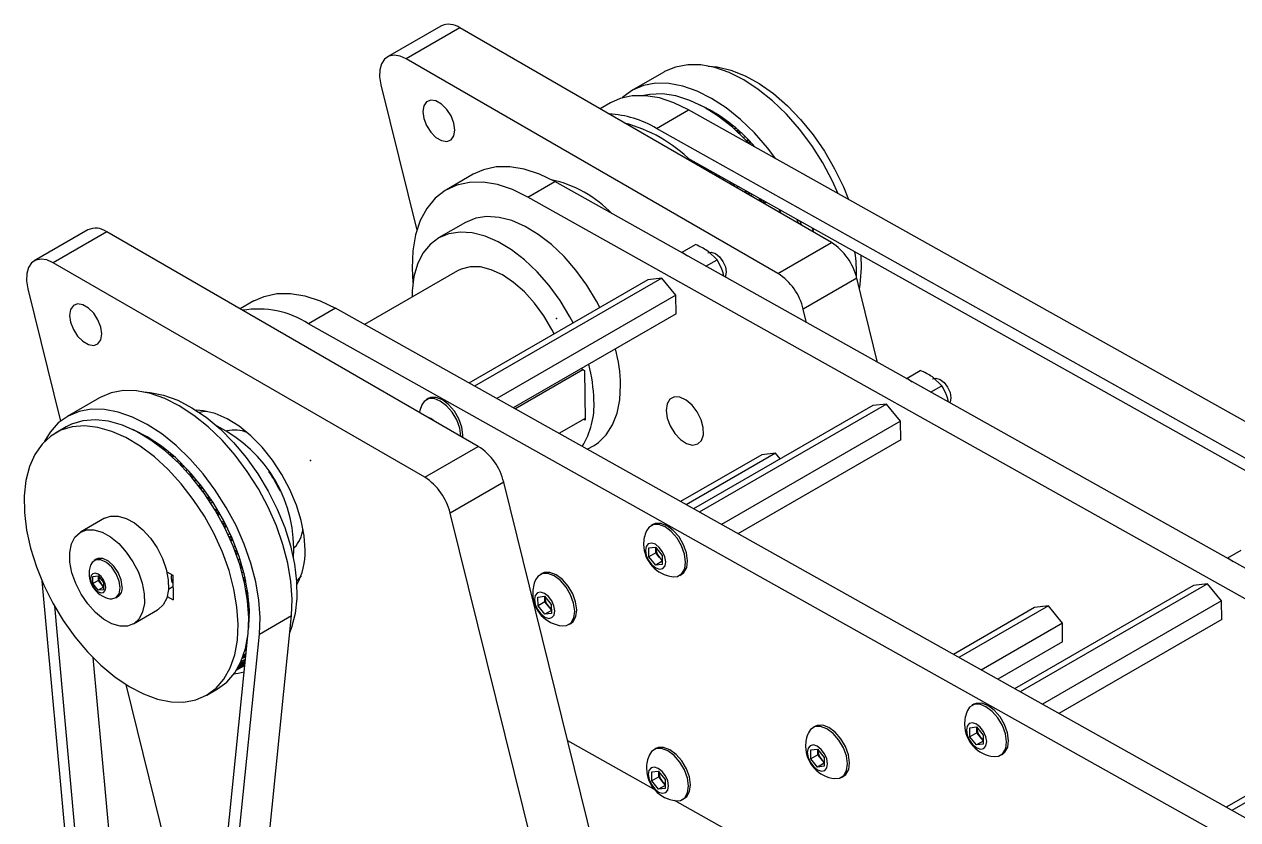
# Model space of a CAD drawing. Header units: millimetres. Extents: x -213 to 452, y 0 to 414.
# Drawn here: x 287.85 to 319.93, y 126.39 to 147.41 of the extents above; entities that cross this region are included whole.
import ezdxf

# ---------------------------------------------------------------- set-up
doc = ezdxf.new("R2010")
doc.units = ezdxf.units.MM
doc.header["$PDSIZE"] = -1

msp = doc.modelspace()

# ---------------------------------------------------------------- linework, layer by layer
at = {"color": 7, "linetype": 'Continuous', "lineweight": 25}
for p, q in [((298.8667, 147.3679), (297.4525, 146.5515)), ((299.3667, 147.3184), (297.9525, 146.502)), ((309.1897, 141.6477), (299.3667, 147.3184)), ((307.7755, 140.8313), (297.9525, 146.502)), ((304.7601, 146.1523), (303.9116, 145.6624)), ((297.2817, 145.8145), (298.2316, 141.9751)), ((303.3459, 145.3359), (303.0734, 145.1786)), ((304.5638, 144.6622), (305.4124, 145.1521)), ((332.8451, 129.7859), (305.4124, 145.1521)), ((305.8845, 145.2023), (305.8725, 145.1954)), ((306.166, 145.0395), (306.1422, 145.0257)), ((306.4144, 144.8675), (306.3826, 144.8491)), ((306.4459, 144.8438), (306.4132, 144.8249)), ((306.6619, 144.669), (306.6238, 144.647)), ((331.9966, 129.2961), (304.5638, 144.6622)), ((306.7211, 144.6173), (306.6818, 144.5946)), ((306.9071, 144.4441), (306.8641, 144.4193)), ((306.9887, 144.3626), (306.9443, 144.337)), ((307.1467, 144.1949), (307.1341, 144.1877)), ((331.1665, 129.4344), (305.4023, 143.8659)), ((305.4111, 143.861), (305.409, 143.8598)), ((305.6263, 143.7048), (305.6577, 143.7229)), ((299.7214, 143.449), (299.0142, 143.0408)), ((305.7708, 143.6595), (305.7377, 143.6404)), ((305.962, 143.511), (305.9984, 143.532)), ((306.1475, 143.4485), (306.1088, 143.4262)), ((301.1679, 142.8492), (301.875, 143.2574)), ((329.3077, 127.8913), (301.875, 143.2574)), ((306.3122, 143.3088), (306.3539, 143.3329)), ((306.537, 143.2303), (306.4926, 143.2047)), ((306.6733, 143.1004), (306.7204, 143.1276)), ((328.6006, 127.4831), (301.1679, 142.8492)), ((306.8818, 142.98), (306.9321, 143.009)), ((307.0411, 142.888), (307.0938, 142.9184)), ((307.2518, 142.7664), (307.3076, 142.7987)), ((307.4118, 142.674), (307.4261, 142.6823)), ((307.4261, 142.6823), (307.4622, 142.7121)), ((299.5142, 142.1748), (298.8071, 141.7665)), ((308.3303, 142.1438), (308.2883, 142.2494)), ((308.3859, 142.1551), (308.3483, 142.1334)), ((308.4063, 142.0999), (308.3667, 142.2054)), ((289.5329, 141.9796), (288.1187, 141.1632)), ((290.0329, 141.9301), (288.6187, 141.1137)), ((299.8559, 136.2594), (290.0329, 141.9301)), ((308.7227, 141.9172), (308.6854, 142.0269)), ((305.2483, 141.3887), (305.6001, 141.5917)), ((307.7755, 140.8313), (309.1897, 141.6477)), ((305.2348, 141.3755), (305.2483, 141.3887)), ((305.2483, 141.3887), (305.3856, 141.291)), ((305.8733, 141.0178), (306.1678, 141.1878)), ((306.1678, 141.1878), (305.9282, 141.4153)), ((298.4417, 135.443), (288.6187, 141.1137)), ((299.3071, 140.9005), (296.8456, 139.4795)), ((306.344, 140.7542), (306.3254, 140.845)), ((304.3409, 140.6636), (299.6087, 137.9318)), ((304.7051, 140.7046), (299.7575, 137.8484)), ((304.7051, 140.7046), (304.3409, 140.6636)), ((305.0756, 140.252), (304.7051, 140.7046)), ((309.8605, 140.7021), (308.4463, 139.8857)), ((310.4113, 138.4759), (309.8605, 140.7021)), ((287.9479, 140.4262), (288.8135, 136.9275)), ((305.0756, 140.252), (300.3435, 137.5202)), ((305.0819, 139.7585), (305.0756, 140.252)), ((293.9231, 140.1017), (293.5615, 139.893)), ((296.0767, 139.9102), (295.3696, 139.502)), ((323.5094, 124.544), (296.0767, 139.9102)), ((308.5351, 139.5269), (308.4463, 139.8857)), ((305.0819, 139.7585), (300.7805, 137.2754)), ((322.8023, 124.1358), (295.3696, 139.502)), ((300.8203, 137.2531), (302.6196, 138.2919)), ((302.5799, 138.3141), (302.6621, 138.2681)), ((302.6621, 138.2681), (302.6789, 136.9521)), ((311.1874, 138.062), (311.5392, 138.265)), ((311.1739, 138.0488), (311.1874, 138.062)), ((311.1874, 138.062), (311.3246, 137.9643)), ((312.1069, 137.8611), (311.8672, 138.0886)), ((311.8124, 137.6911), (312.1069, 137.8611)), ((289.8401, 137.5392), (288.9916, 137.0493)), ((298.5332, 137.522), (298.4794, 137.491)), ((310.2799, 137.3369), (305.5477, 134.6051)), ((310.6442, 137.3779), (305.6966, 134.5217)), ((310.6442, 137.3779), (310.2799, 137.3369)), ((311.0147, 136.9253), (310.6442, 137.3779)), ((312.283, 137.4275), (312.2645, 137.5183)), ((302.6783, 137), (301.9858, 136.6003)), ((302.6789, 136.9521), (302.6364, 136.9759)), ((288.9612, 136.7754), (288.6783, 136.6121)), ((311.0147, 136.9253), (306.2825, 134.1935)), ((311.021, 136.4318), (311.0147, 136.9253)), ((290.8971, 136.6232), (290.8885, 136.6182)), ((291.1786, 136.4685), (291.1573, 136.4562)), ((311.021, 136.4318), (306.7196, 133.9487)), ((291.4052, 136.2805), (291.4352, 136.2978)), ((291.4591, 136.2805), (291.4284, 136.2627)), ((291.6459, 136.0848), (291.6826, 136.106)), ((291.7358, 136.0612), (291.6978, 136.0393)), ((298.4417, 135.443), (299.8559, 136.2594)), ((302.7335, 136.1814), (302.9139, 136.2856)), ((307.3482, 136.0392), (305.2007, 134.7995)), ((307.7124, 136.0802), (305.3495, 134.7161)), ((307.7124, 136.0802), (307.3482, 136.0392)), ((307.8378, 135.9271), (307.7124, 136.0802)), ((291.8868, 135.8631), (291.9287, 135.8873)), ((292.0054, 135.813), (291.9621, 135.788)), ((292.124, 135.6172), (292.1699, 135.6437)), ((292.2653, 135.5388), (292.218, 135.5115)), ((292.3543, 135.3493), (292.4032, 135.3776)), ((292.5124, 135.2414), (292.4624, 135.2125)), ((292.5746, 135.0623), (292.6255, 135.0916)), ((300.5267, 135.3138), (299.1125, 134.4974)), ((304.6082, 118.8182), (300.5267, 135.3138)), ((292.7441, 134.9242), (292.6925, 134.8943)), ((292.7822, 134.7589), (292.8343, 134.7889)), ((292.8937, 134.5803), (292.946, 134.6105)), ((292.9747, 134.4424), (293.0271, 134.4726)), ((303.194, 118.0018), (299.1125, 134.4974)), ((289.9782, 134.3604), (289.3418, 133.993)), ((293.0765, 134.2579), (293.1288, 134.2881)), ((293.1499, 134.1162), (293.2018, 134.1462)), ((304.4722, 134.1953), (304.4185, 134.1643)), ((293.241, 133.9279), (293.2923, 133.9575)), ((293.3149, 133.7632), (293.3655, 133.7924)), ((293.3854, 133.5939), (293.435, 133.6226)), ((304.3628, 133.5752), (304.538, 133.5949)), ((304.3658, 133.3378), (304.3628, 133.5752)), ((304.5497, 133.4439), (304.3658, 133.3378)), ((304.538, 133.5949), (304.7163, 133.3772)), ((304.5481, 133.5626), (304.5479, 133.5829)), ((304.5487, 133.5819), (304.5481, 133.5626)), ((304.5497, 133.4439), (304.5481, 133.5626)), ((304.6388, 133.335), (304.5497, 133.4439)), ((319.6717, 133.3096), (320.0235, 133.5126)), ((289.7568, 133.2742), (289.7031, 133.2432)), ((293.4585, 133.4025), (293.5067, 133.4303)), ((293.5084, 133.2599), (293.5553, 133.287)), ((304.5441, 133.12), (304.3658, 133.3378)), ((304.7183, 133.2206), (304.5441, 133.12)), ((304.7193, 133.1398), (304.5441, 133.12)), ((304.7181, 133.2382), (304.6388, 133.335)), ((304.7163, 133.3772), (304.7193, 133.1398)), ((319.6582, 133.2964), (319.6717, 133.3096)), ((319.6717, 133.3096), (319.809, 133.2119)), ((289.667, 132.8218), (289.8084, 132.8344)), ((289.667, 132.6332), (289.667, 132.8218)), ((289.8084, 132.8344), (289.9499, 132.6585)), ((289.8141, 132.8124), (289.8141, 132.8274)), ((289.8147, 132.8267), (289.8141, 132.8124)), ((289.8141, 132.7181), (289.8141, 132.8124)), ((291.6226, 132.9456), (291.7769, 132.8591)), ((291.7769, 132.8591), (291.7853, 132.2011)), ((293.5773, 133.0418), (293.6219, 133.0676)), ((293.6092, 132.9297), (293.6524, 132.9546)), ((295.169, 132.8403), (295.0579, 132.7083)), ((301.5405, 132.8976), (301.4867, 132.8666)), ((305.1784, 132.8479), (305.2321, 132.8789)), ((288.3189, 132.7083), (289.7342, 117.1662)), ((289.8141, 132.7181), (289.667, 132.6332)), ((289.8084, 132.4573), (289.667, 132.6332)), ((289.9499, 132.5389), (289.8084, 132.4573)), ((289.8848, 132.6302), (289.8141, 132.7181)), ((289.9499, 132.5492), (289.8848, 132.6302)), ((289.9499, 132.6585), (289.9499, 132.4699)), ((291.781, 132.5433), (291.6641, 132.4758)), ((293.6703, 132.6853), (293.7099, 132.7082)), ((293.6873, 132.6073), (293.7256, 132.6294)), ((318.7643, 132.5845), (314.0321, 129.8527)), ((319.1285, 132.6255), (314.1809, 129.7693)), ((319.1285, 132.6255), (318.7643, 132.5845)), ((319.499, 132.1729), (319.1285, 132.6255)), ((289.9499, 132.4699), (289.8084, 132.4573)), ((290.273, 132.2559), (290.3268, 132.2869)), ((291.631, 132.2876), (291.7853, 132.2011)), ((293.7366, 132.3371), (293.7697, 132.3562)), ((293.7427, 132.2968), (293.7748, 132.3153)), ((301.4311, 132.2775), (301.6063, 132.2972)), ((301.4341, 132.0401), (301.4311, 132.2775)), ((301.6063, 132.2972), (301.7846, 132.0795)), ((301.6164, 132.2649), (301.6162, 132.2852)), ((301.617, 132.2842), (301.6164, 132.2649)), ((301.6179, 132.1462), (301.6164, 132.2649)), ((319.499, 132.1729), (314.7668, 129.4411)), ((319.5053, 131.6794), (319.499, 132.1729)), ((288.6491, 132.0439), (290.0188, 117.0019)), ((290.7417, 131.5681), (291.3781, 131.9355)), ((291.3922, 131.9439), (291.3781, 131.9355)), ((293.7762, 132.0013), (293.8005, 132.0154)), ((301.6179, 132.1462), (301.4341, 132.0401)), ((301.6124, 131.8223), (301.4341, 132.0401)), ((301.7866, 131.9229), (301.6124, 131.8223)), ((301.7876, 131.8421), (301.6124, 131.8223)), ((301.7071, 132.0373), (301.6179, 132.1462)), ((301.7863, 131.9405), (301.7071, 132.0373)), ((301.7846, 132.0795), (301.7876, 131.8421)), ((314.5599, 131.9997), (312.4124, 130.7599)), ((314.9241, 132.0406), (312.5612, 130.6765)), ((314.9241, 132.0406), (314.5599, 131.9997)), ((315.2947, 131.5881), (314.9241, 132.0406)), ((293.0909, 113.8327), (294.9182, 131.7895)), ((293.7894, 131.6821), (293.8021, 131.6894)), ((294.0696, 131.2997), (294.9182, 131.7895)), ((302.2467, 131.5502), (302.3004, 131.5812)), ((315.2947, 131.5881), (313.1471, 130.3483)), ((319.5053, 131.6794), (315.2039, 129.1963)), ((315.301, 131.0946), (315.2947, 131.5881)), ((292.1861, 115.7508), (293.7634, 131.2512)), ((292.4562, 115.4442), (294.0696, 131.2997)), ((293.7792, 131.4062), (293.7885, 131.498)), ((293.6871, 130.8669), (293.7266, 130.8897)), ((293.742, 131.1102), (293.7495, 131.1145)), ((315.301, 131.0946), (313.5842, 130.1035)), ((289.6662, 130.6822), (290.9615, 116.4577)), ((293.5471, 130.4955), (293.6952, 130.581)), ((293.6187, 130.6594), (293.7084, 130.7112)), ((293.684, 130.4708), (293.4627, 130.343)), ((293.4884, 130.3859), (293.687, 130.5006)), ((290.5354, 129.9684), (291.8803, 124.5331)), ((292.678, 129.6838), (292.9609, 129.847)), ((312.9566, 129.4429), (312.9028, 129.4119)), ((308.7522, 128.858), (308.6984, 128.827)), ((312.8471, 128.8228), (313.0224, 128.8425)), ((312.8502, 128.5854), (312.8471, 128.8228)), ((313.034, 128.6915), (312.8502, 128.5854)), ((313.0224, 128.8425), (313.2006, 128.6248)), ((313.0325, 128.8102), (313.0322, 128.8305)), ((313.033, 128.8295), (313.0325, 128.8102)), ((313.034, 128.6915), (313.0325, 128.8102)), ((313.1231, 128.5826), (313.034, 128.6915)), ((304.4992, 127.2018), (302.2176, 128.4798)), ((313.0284, 128.3676), (312.8502, 128.5854)), ((313.2026, 128.4682), (313.0284, 128.3676)), ((313.2037, 128.3873), (313.0284, 128.3676)), ((313.2024, 128.4858), (313.1231, 128.5826)), ((313.2006, 128.6248), (313.2037, 128.3873)), ((304.5478, 128.2732), (304.4941, 128.2422)), ((308.6428, 128.238), (308.818, 128.2577)), ((308.6458, 128.0005), (308.6428, 128.238)), ((308.8296, 128.1067), (308.6458, 128.0005)), ((308.8241, 127.7828), (308.6458, 128.0005)), ((308.818, 128.2577), (308.9963, 128.0399)), ((308.8281, 128.2254), (308.8279, 128.2456)), ((308.8287, 128.2446), (308.8281, 128.2254)), ((308.8296, 128.1067), (308.8281, 128.2254)), ((308.9188, 127.9978), (308.8296, 128.1067)), ((308.998, 127.901), (308.9188, 127.9978)), ((308.9963, 128.0399), (308.9993, 127.8025)), ((313.6628, 128.0955), (313.7165, 128.1265)), ((322.1358, 128.0011), (319.7729, 126.637)), ((304.4384, 127.6531), (304.6136, 127.6728)), ((304.6136, 127.6728), (304.7919, 127.4551)), ((308.9983, 127.8834), (308.8241, 127.7828)), ((308.9993, 127.8025), (308.8241, 127.7828)), ((321.7716, 127.9601), (319.6241, 126.7204)), ((304.4414, 127.4157), (304.4384, 127.6531)), ((304.6253, 127.5218), (304.4414, 127.4157)), ((304.6197, 127.198), (304.4414, 127.4157)), ((304.6237, 127.6405), (304.6235, 127.6608)), ((304.6243, 127.6598), (304.6237, 127.6405)), ((304.6253, 127.5218), (304.6237, 127.6405)), ((304.7144, 127.413), (304.6253, 127.5218)), ((304.7937, 127.3161), (304.7144, 127.413)), ((304.7919, 127.4551), (304.7949, 127.2177)), ((309.4584, 127.5106), (309.5121, 127.5416)), ((304.7939, 127.2985), (304.6197, 127.198)), ((304.7949, 127.2177), (304.6197, 127.198)), ((312.9835, 122.4494), (305.0448, 126.8961)), ((305.254, 126.9258), (305.3077, 126.9568))]:
    msp.add_line(p, q, dxfattribs=at)
at = {"color": 8, "linetype": 'Continuous', "lineweight": 25}
for p, q in [((305.6875, 145.2945), (305.689, 145.2954)), ((305.8803, 145.1909), (305.8927, 145.1981)), ((305.9115, 145.1727), (305.9255, 145.1807)), ((305.9506, 145.1493), (305.9664, 145.1584)), ((306.1514, 145.0195), (306.1755, 145.0334)), ((306.1829, 144.9975), (306.2082, 145.0121)), ((306.2188, 144.9721), (306.2454, 144.9874)), ((306.4237, 144.8165), (306.4566, 144.8356)), ((306.4551, 144.791), (306.489, 144.8106)), ((306.4878, 144.7641), (306.5226, 144.7841)), ((306.6934, 144.5839), (306.733, 144.6067)), ((306.7243, 144.5551), (306.7646, 144.5783)), ((306.7539, 144.5271), (306.7948, 144.5507)), ((306.9571, 144.3237), (307.0016, 144.3494)), ((306.9871, 144.2918), (307.0321, 144.3179)), ((307.0135, 144.2634), (307.059, 144.2897)), ((305.4264, 143.8524), (305.4206, 143.8491)), ((305.4674, 143.8294), (305.4515, 143.8203)), ((305.507, 143.8073), (305.4811, 143.7923)), ((305.7889, 143.6493), (305.7556, 143.6301)), ((305.8322, 143.6251), (305.7982, 143.6055)), ((305.8706, 143.6036), (305.8361, 143.5837)), ((306.1686, 143.4367), (306.1297, 143.4142)), ((306.2136, 143.4115), (306.174, 143.3886)), ((306.2504, 143.3908), (306.2103, 143.3677)), ((306.5613, 143.2167), (306.5165, 143.1909)), ((306.6074, 143.1909), (306.562, 143.1646)), ((306.6423, 143.1713), (306.5964, 143.1448)), ((306.9352, 143.0073), (306.8849, 142.9782)), ((306.9626, 142.9919), (306.9119, 142.9626)), ((307.0095, 142.9657), (306.9581, 142.936)), ((307.042, 142.9474), (306.9901, 142.9175)), ((307.3378, 142.7817), (307.2815, 142.7492)), ((307.3682, 142.7647), (307.3114, 142.732)), ((307.4153, 142.7384), (307.3578, 142.7052)), ((307.4451, 142.7217), (307.3872, 142.6882)), ((290.905, 136.6193), (290.896, 136.6141)), ((290.9377, 136.603), (290.927, 136.5968)), ((290.9797, 136.5813), (290.9669, 136.574)), ((291.1878, 136.4629), (291.1661, 136.4504)), ((291.2205, 136.4425), (291.1977, 136.4293)), ((291.2586, 136.4183), (291.2343, 136.4043)), ((291.4696, 136.2728), (291.4385, 136.2549)), ((291.502, 136.2487), (291.47, 136.2302)), ((291.5365, 136.2226), (291.5035, 136.2036)), ((291.7474, 136.0512), (291.7092, 136.0291)), ((291.7792, 136.0236), (291.7403, 136.0011)), ((291.8102, 135.9962), (291.7706, 135.9734)), ((292.0181, 135.8005), (291.9746, 135.7753)), ((292.0489, 135.7696), (292.0049, 135.7442)), ((292.0766, 135.7415), (292.0321, 135.7158)), ((292.2789, 135.5234), (292.2314, 135.496)), ((292.3083, 135.4897), (292.2605, 135.4621)), ((292.3327, 135.4614), (292.2846, 135.4336)), ((292.5267, 135.2229), (292.4766, 135.194)), ((292.5545, 135.1867), (292.5041, 135.1577)), ((292.5757, 135.1587), (292.5252, 135.1296)), ((292.759, 134.9024), (292.7072, 134.8726)), ((292.7847, 134.8641), (292.7329, 134.8342)), ((292.8029, 134.8369), (292.7509, 134.8069)), ((292.9581, 134.5905), (292.9057, 134.5603)), ((292.9731, 134.5654), (292.9207, 134.5352)), ((292.9966, 134.5254), (292.9442, 134.4952)), ((293.0117, 134.4995), (292.9593, 134.4692)), ((293.152, 134.2439), (293.0998, 134.2138)), ((293.1667, 134.2155), (293.1146, 134.1854)), ((293.1877, 134.1743), (293.1357, 134.1443)), ((293.1999, 134.1501), (293.1479, 134.1201)), ((293.3237, 133.8882), (293.2727, 133.8587)), ((293.3377, 133.8567), (293.2868, 133.8273)), ((293.3559, 133.8147), (293.3053, 133.7854)), ((293.4715, 133.5272), (293.4226, 133.499)), ((293.4842, 133.4927), (293.4356, 133.4646)), ((293.4995, 133.4504), (293.4512, 133.4225)), ((293.5936, 133.1649), (293.5479, 133.1385)), ((293.6046, 133.1277), (293.5594, 133.1015)), ((293.6168, 133.0855), (293.5721, 133.0596)), ((293.6887, 132.8053), (293.6476, 132.7816)), ((293.6977, 132.7655), (293.6571, 132.7421)), ((293.7066, 132.7239), (293.6667, 132.7009)), ((293.756, 132.4525), (293.721, 132.4322)), ((293.7623, 132.4103), (293.7281, 132.3905)), ((293.7679, 132.3697), (293.7345, 132.3505)), ((293.7947, 132.1102), (293.7678, 132.0946)), ((293.7977, 132.0658), (293.772, 132.0509)), ((293.7999, 132.0267), (293.7753, 132.0125)), ((293.8046, 131.7824), (293.7883, 131.7729)), ((293.8037, 131.7358), (293.7891, 131.7274)), ((293.8025, 131.6987), (293.7894, 131.6912)), ((293.7577, 131.1957), (293.7556, 131.1945)), ((293.781, 131.4246), (293.7805, 131.4243)), ((293.7859, 131.4728), (293.7836, 131.4714)), ((293.7269, 130.893), (293.6881, 130.8706)), ((293.7294, 130.9169), (293.6953, 130.8972)), ((293.734, 130.962), (293.7079, 130.947)), ((293.75, 131.1196), (293.743, 131.1156)), ((293.753, 131.1488), (293.7481, 131.146)), ((293.6953, 130.5819), (293.5477, 130.4967)), ((293.6966, 130.5945), (293.5557, 130.5132)), ((293.7007, 130.6347), (293.5795, 130.5648)), ((293.7086, 130.7131), (293.6196, 130.6617)), ((293.7105, 130.7315), (293.628, 130.6838)), ((293.7149, 130.7743), (293.6461, 130.7347)), ((293.6841, 130.4717), (293.4634, 130.3443)), ((293.687, 130.5008), (293.4886, 130.3863)), ((293.6877, 130.5076), (293.4941, 130.3959)), ((293.6915, 130.5446), (293.5223, 130.4469))]:
    msp.add_line(p, q, dxfattribs=at)
at = {"color": 7, "linetype": 'Continuous', "lineweight": 25, "flags": 128}
for points in [[(297.9525, 146.502), (297.7868, 146.5749), (297.6303, 146.5983), (297.4917, 146.5708), (297.3788, 146.494), (297.2979, 146.3722), (297.2535, 146.2121), (297.2479, 146.0227), (297.2817, 145.8145)], [(309.3721, 142.934), (309.2193, 143.2686), (308.962, 143.7492), (308.6697, 144.2088), (308.3474, 144.6398), (308.0004, 145.035), (307.6346, 145.3877), (307.256, 145.6922), (306.8709, 145.9433), (306.4859, 146.1367), (306.1073, 146.2694), (305.7414, 146.339), (305.3944, 146.3445), (305.0721, 146.2856), (304.7799, 146.1635), (304.7601, 146.1523)], [(305.9332, 146.3101), (306.1703, 146.2892), (306.5325, 146.2041), (306.9058, 146.0558), (307.2836, 145.8469), (307.659, 145.581), (308.0254, 145.2631), (308.3763, 144.8986), (308.7054, 144.4942), (309.0067, 144.0571), (309.275, 143.595)], [(307.7228, 143.8579), (307.4989, 144.1499), (307.1519, 144.5451), (306.786, 144.8979), (306.4074, 145.2023), (306.0224, 145.4534), (305.6374, 145.6469), (305.2588, 145.7796), (304.8929, 145.8492), (304.5459, 145.8546), (304.2236, 145.7958), (303.9313, 145.6736), (303.674, 145.4902), (303.6478, 145.4662)], [(298.3856, 145.1087), (298.4112, 144.9264), (298.4849, 144.7365), (298.5978, 144.562), (298.7362, 144.4239), (298.8836, 144.3388), (299.022, 144.3171), (299.1349, 144.3613), (299.2086, 144.4661), (299.2342, 144.6189), (299.2086, 144.8012), (299.1349, 144.9911), (299.022, 145.1657), (298.8836, 145.3038), (298.7362, 145.3888), (298.5978, 145.4106), (298.4849, 145.3664), (298.4112, 145.2615), (298.3856, 145.1087)], [(305.4124, 145.1521), (305.0231, 145.3406), (304.6413, 145.4665), (304.2734, 145.5276), (303.9258, 145.5228), (303.6043, 145.4523), (303.3459, 145.3359)], [(307.0135, 144.2634), (306.9304, 144.3515), (306.571, 144.6935), (306.1992, 144.986), (305.8218, 145.2239), (305.4454, 145.403), (305.0768, 145.5199), (304.7225, 145.5727), (304.389, 145.5604), (304.2336, 145.5303)], [(301.875, 143.2574), (301.4693, 143.4539), (301.0714, 143.5851), (300.688, 143.6488), (300.3257, 143.6439), (299.9907, 143.5704), (299.7214, 143.449)], [(309.275, 143.595), (309.5055, 143.1162), (309.6386, 142.7848)], [(301.1679, 142.8492), (300.7622, 143.0457), (300.3643, 143.1769), (299.9809, 143.2406), (299.6186, 143.2357), (299.2836, 143.1622), (298.9816, 143.0214), (298.7179, 142.8158), (298.4968, 142.5488), (298.3223, 142.225), (298.1972, 141.85), (298.1237, 141.4302), (298.1031, 140.9727), (298.1256, 140.5785)], [(307.8607, 142.4149), (307.8396, 142.4591), (307.8118, 142.5163)], [(303.0675, 139.9285), (302.9806, 140.0935), (302.7243, 140.5184), (302.4359, 140.9158), (302.1214, 141.2773), (301.7876, 141.5952), (301.4415, 141.8627), (301.0906, 142.074), (300.7423, 142.2248), (300.4041, 142.3117), (300.0832, 142.333), (299.7863, 142.2881), (299.5199, 142.178), (299.5142, 142.1748)], [(302.3604, 139.5203), (302.2735, 139.6853), (302.0172, 140.1102), (301.7288, 140.5076), (301.4143, 140.8691), (301.0804, 141.187), (300.7344, 141.4545), (300.3835, 141.6658), (300.0352, 141.8166), (299.697, 141.9035), (299.376, 141.9247), (299.0792, 141.8799), (298.8128, 141.7698), (298.5825, 141.5969), (298.3932, 141.3649), (298.2489, 141.0787), (298.1528, 140.7443), (298.1069, 140.369), (298.1028, 140.2053)], [(288.6187, 141.1137), (288.453, 141.1866), (288.2965, 141.21), (288.1579, 141.1825), (288.045, 141.1057), (287.9641, 140.9839), (287.9197, 140.8238), (287.9141, 140.6344), (287.9479, 140.4262)], [(305.9256, 141.3739), (306.0135, 141.392), (306.1214, 141.3565), (306.23, 141.2708), (306.3226, 141.1481), (306.3853, 141.007), (306.4084, 140.8691)], [(301.8571, 139.2298), (301.7996, 139.3456), (301.5882, 139.7082), (301.3438, 140.0437), (301.0738, 140.3419), (300.7865, 140.5936), (300.4906, 140.7911), (300.1952, 140.9283), (299.9093, 141.0011), (299.6417, 141.0073), (299.4006, 140.9467), (299.3071, 140.9005)], [(306.4084, 140.8691), (306.3885, 140.7552), (306.3784, 140.7349)], [(293.9231, 140.1017), (294.1924, 140.2231), (294.5274, 140.2966), (294.8897, 140.3015), (295.2731, 140.2379), (295.671, 140.1067), (296.0767, 139.9102)], [(289.9004, 139.2306), (289.8748, 139.4129), (289.8011, 139.6028), (289.6882, 139.7774), (289.5498, 139.9155), (289.4024, 140.0005), (289.264, 140.0223), (289.1511, 139.9781), (289.0774, 139.8732), (289.0518, 139.7205), (289.0774, 139.5381), (289.1511, 139.3482), (289.264, 139.1737), (289.4024, 139.0356), (289.5498, 138.9505), (289.6882, 138.9288), (289.8011, 138.973), (289.8748, 139.0778), (289.9004, 139.2306)], [(311.8647, 138.0472), (311.9526, 138.0654), (312.0605, 138.0298), (312.169, 137.9441), (312.2617, 137.8214), (312.3243, 137.6803), (312.3475, 137.5424)], [(294.9182, 131.7895), (294.9358, 132.2244), (294.9037, 132.687), (294.8222, 133.1695), (294.6927, 133.664), (294.5175, 134.1621), (294.2994, 134.6555), (294.042, 135.1361), (293.7498, 135.5957), (293.4274, 136.0267), (293.0805, 136.4219), (292.7146, 136.7746), (292.336, 137.0791), (291.951, 137.3301), (291.5659, 137.5236), (291.1873, 137.6563), (290.8215, 137.7259), (290.4745, 137.7314), (290.1522, 137.6725), (289.8599, 137.5504), (289.8401, 137.5392)], [(291.0133, 137.697), (291.1782, 137.6856), (291.5373, 137.6137), (291.9089, 137.4781), (292.2863, 137.2813), (292.6628, 137.0267), (293.0316, 136.719), (293.3862, 136.3635), (293.7202, 135.9668), (294.0276, 135.5357), (294.3031, 135.078), (294.5417, 134.602), (294.739, 134.116), (294.8917, 133.6287), (294.9969, 133.1489), (295.0528, 132.6851), (295.0584, 132.2456), (295.0136, 131.8383), (294.9192, 131.4703), (294.8733, 131.3485)], [(302.9139, 136.2856), (303.0282, 136.3612), (303.2386, 136.5642), (303.4058, 136.824), (303.5263, 137.1351), (303.5975, 137.4908), (303.618, 137.8837)], [(299.3968, 136.5244), (299.3967, 136.5318), (299.368, 136.7397), (299.2894, 136.9567), (299.1688, 137.1616), (299.0179, 137.3343), (298.8514, 137.4579), (298.6858, 137.5203), (298.5371, 137.5154), (298.42, 137.4437), (298.3626, 137.3561)], [(299.448, 136.4948), (299.4505, 136.5628), (299.4217, 136.7707), (299.3432, 136.9877), (299.2225, 137.1926), (299.0716, 137.3653), (298.9052, 137.4889), (298.7395, 137.5513), (298.5908, 137.5464), (298.5332, 137.522)], [(304.8199, 137.2104), (304.8491, 137.0084), (304.9288, 136.7983), (305.0503, 136.6028), (305.2005, 136.4431), (305.363, 136.3365), (305.5204, 136.2946), (305.6554, 136.3218), (305.7536, 136.4153), (305.8042, 136.565), (305.8018, 136.7545), (305.7466, 136.9634), (305.6446, 137.169), (305.5069, 137.3491), (305.3484, 137.4841), (305.1862, 137.5594), (305.038, 137.5668), (304.9198, 137.5056), (304.8443, 137.3823), (304.8199, 137.2104)], [(312.3475, 137.5424), (312.3276, 137.4285), (312.3174, 137.4082)], [(294.0696, 131.2997), (294.0873, 131.7345), (294.0551, 132.1971), (293.9737, 132.6797), (293.8442, 133.1741), (293.669, 133.6722), (293.4508, 134.1657), (293.1935, 134.6462), (292.9012, 135.1058), (292.5789, 135.5368), (292.2319, 135.932), (291.8661, 136.2848), (291.4875, 136.5892), (291.1024, 136.8403), (290.7174, 137.0338), (290.3388, 137.1665), (289.9729, 137.2361), (289.626, 137.2415), (289.3036, 137.1827), (289.0114, 137.0605), (288.754, 136.8771), (288.5359, 136.6355), (288.3793, 136.3779)], [(295.2744, 133.5153), (295.2487, 133.8969), (295.1725, 134.2982), (295.0476, 134.7088), (294.8773, 135.118), (294.666, 135.5154), (294.4192, 135.8906), (294.1432, 136.2339), (293.8453, 136.5364), (293.5331, 136.7902), (293.2147, 136.9888), (292.8984, 137.127), (292.5924, 137.2013), (292.3942, 137.2143)], [(292.4876, 137.1605), (292.5718, 137.1794), (292.6575, 137.1908)], [(298.6736, 136.9419), (298.598, 136.9967), (298.5304, 137.0246)], [(293.5063, 131.5638), (293.4755, 132.0165), (293.3947, 132.4893), (293.2655, 132.9739), (293.0901, 133.4616), (292.8717, 133.9437), (292.6141, 134.4116), (292.3219, 134.857), (292.0005, 135.2718), (291.6554, 135.6488), (291.2929, 135.9811), (290.9195, 136.2629), (290.5417, 136.4891), (290.1664, 136.6557), (289.8002, 136.7596), (289.4496, 136.7991), (289.121, 136.7735), (288.8202, 136.6832), (288.5525, 136.5297), (288.3228, 136.316), (288.1351, 136.0457), (287.9928, 135.7236), (287.8984, 135.3557), (287.8536, 134.9483), (287.8592, 134.5088), (287.9151, 134.045), (288.0203, 133.5652), (288.173, 133.078), (288.3703, 132.592), (288.6089, 132.1159), (288.8843, 131.6583), (289.1918, 131.2272), (289.5258, 130.8304), (289.8804, 130.475), (290.2492, 130.1672), (290.6256, 129.9127), (291.003, 129.7159), (291.3746, 129.5803), (291.7338, 129.5084), (292.0741, 129.5014), (292.3896, 129.5595), (292.6744, 129.6817), (292.9237, 129.8657), (293.1329, 130.1083), (293.2983, 130.4051), (293.4169, 130.7509), (293.4867, 131.1394), (293.5063, 131.5638)], [(293.7891, 131.7271), (293.7583, 132.1797), (293.6776, 132.6526), (293.5483, 133.1372), (293.3729, 133.6249), (293.1545, 134.107), (292.8969, 134.5749), (292.6048, 135.0203), (292.2833, 135.4351), (291.9383, 135.8121), (291.5758, 136.1444), (291.2023, 136.4262), (290.8245, 136.6524), (290.4492, 136.8189), (290.083, 136.9229), (289.7325, 136.9624), (289.4039, 136.9368), (289.103, 136.8464), (288.9612, 136.7754)], [(293.7885, 131.498), (293.8038, 131.9257), (293.7662, 132.3821), (293.6763, 132.8584), (293.5361, 133.3452), (293.3481, 133.8328), (293.1161, 134.3119), (292.8446, 134.7729), (292.539, 135.2069), (292.2053, 135.6054), (291.8499, 135.9605), (291.4799, 136.2652), (291.1024, 136.5137), (290.7254, 136.7008)], [(289.9782, 134.3604), (290.1347, 134.4172), (290.3324, 134.4187), (290.5475, 134.3565), (290.7691, 134.2338), (290.9862, 134.0565), (291.1878, 133.8338), (291.3639, 133.5766), (291.5056, 133.2979), (291.6058, 133.0117), (291.6595, 132.7324), (291.6639, 132.4739), (291.619, 132.2491), (291.5269, 132.0695), (291.3922, 131.9439)], [(305.0032, 132.8141), (305.1207, 132.8234), (305.2378, 132.8951), (305.3119, 133.0266), (305.3358, 133.2051), (305.307, 133.413), (305.2285, 133.63), (305.1078, 133.8349), (304.9569, 134.0076), (304.7905, 134.1312), (304.6248, 134.1936), (304.4761, 134.1887), (304.359, 134.117), (304.3016, 134.0294)], [(305.2321, 132.8789), (305.2916, 132.9262), (305.3657, 133.0577), (305.3895, 133.2361), (305.3608, 133.444), (305.2822, 133.661), (305.1616, 133.8659), (305.0106, 134.0386), (304.8442, 134.1622), (304.6785, 134.2246), (304.5299, 134.2197), (304.4722, 134.1953)], [(290.7558, 131.5765), (290.5853, 131.5113), (290.3875, 131.5098), (290.1725, 131.572), (289.9508, 131.6947), (289.7338, 131.872), (289.5321, 132.0947), (289.3561, 132.3519), (289.2144, 132.6306), (289.1142, 132.9168), (289.0605, 133.1961), (289.056, 133.4547), (289.101, 133.6794), (289.1931, 133.859), (289.3278, 133.9846), (289.4983, 134.0498), (289.696, 134.0513), (289.9111, 133.9892), (290.1327, 133.8664), (290.3498, 133.6892), (290.5514, 133.4664), (290.7275, 133.2092), (290.8692, 132.9305), (290.9694, 132.6443), (291.0231, 132.365), (291.0275, 132.1065), (290.9826, 131.8818), (290.8905, 131.7021), (290.7558, 131.5765)], [(304.2724, 133.508), (304.2944, 133.3769), (304.3539, 133.2429), (304.4419, 133.1263), (304.545, 133.0449), (304.6476, 133.0111), (304.7339, 133.0301), (304.7908, 133.0988), (304.8097, 133.207), (304.7877, 133.3381), (304.7282, 133.4721), (304.6402, 133.5887), (304.5371, 133.67), (304.4345, 133.7038), (304.3483, 133.6849), (304.2913, 133.6161), (304.2724, 133.508)], [(290.3911, 132.5169), (290.3639, 132.7007), (290.2859, 132.8911), (290.1677, 133.0625), (290.0252, 133.1915), (289.8777, 133.2609), (289.7451, 133.2612), (289.6454, 133.1924), (289.6071, 133.1214)], [(290.4448, 132.5479), (290.4176, 132.7317), (290.3396, 132.9222), (290.2214, 133.0935), (290.079, 133.2225), (289.9315, 133.2919), (289.7989, 133.2922), (289.7568, 133.2742)], [(290.01, 132.5295), (289.9946, 132.6274), (289.9509, 132.7281), (289.8856, 132.8163), (289.8084, 132.8786), (289.7313, 132.9054), (289.6659, 132.8927), (289.6222, 132.8424), (289.6069, 132.7622), (289.6222, 132.6643), (289.6659, 132.5636), (289.7313, 132.4754), (289.8084, 132.4131), (289.8856, 132.3863), (289.9509, 132.399), (289.9946, 132.4493), (290.01, 132.5295)], [(302.0714, 131.5164), (302.189, 131.5257), (302.3061, 131.5974), (302.3802, 131.7289), (302.4041, 131.9074), (302.3753, 132.1153), (302.2967, 132.3323), (302.1761, 132.5372), (302.0252, 132.7099), (301.8587, 132.8335), (301.6931, 132.8959), (301.5444, 132.891), (301.4273, 132.8193), (301.3699, 132.7317)], [(302.3004, 131.5812), (302.3599, 131.6285), (302.434, 131.76), (302.4578, 131.9384), (302.429, 132.1463), (302.3505, 132.3633), (302.2298, 132.5682), (302.0789, 132.7409), (301.9125, 132.8645), (301.7468, 132.9269), (301.5982, 132.922), (301.5405, 132.8976)], [(290.1196, 132.2337), (290.1677, 132.2292), (290.2859, 132.264), (290.3639, 132.3644), (290.3911, 132.5169)], [(301.3407, 132.2103), (301.3626, 132.0792), (301.4222, 131.9452), (301.5102, 131.8286), (301.6133, 131.7472), (301.7158, 131.7134), (301.8021, 131.7324), (301.8591, 131.8011), (301.878, 131.9093), (301.856, 132.0404), (301.7965, 132.1744), (301.7085, 132.291), (301.6053, 132.3723), (301.5028, 132.4061), (301.4165, 132.3872), (301.3596, 132.3184), (301.3407, 132.2103)], [(292.9609, 129.847), (293.2065, 130.029), (293.4157, 130.2716), (293.5811, 130.5684), (293.6997, 130.9142), (293.7695, 131.3027), (293.7891, 131.7271)], [(293.6661, 130.2955), (293.5081, 130.2572), (293.3936, 130.2405)], [(313.4875, 128.0617), (313.6051, 128.071), (313.7222, 128.1427), (313.7963, 128.2742), (313.8201, 128.4527), (313.7914, 128.6606), (313.7128, 128.8776), (313.5922, 129.0825), (313.4412, 129.2552), (313.2748, 129.3788), (313.1091, 129.4412), (312.9605, 129.4363), (312.8434, 129.3646), (312.7859, 129.277)], [(313.7165, 128.1265), (313.7759, 128.1737), (313.85, 128.3053), (313.8739, 128.4837), (313.8451, 128.6916), (313.7666, 128.9086), (313.6459, 129.1135), (313.495, 129.2862), (313.3285, 129.4098), (313.1629, 129.4722), (313.0142, 129.4673), (312.9566, 129.4429)], [(312.7567, 128.7556), (312.7787, 128.6245), (312.8382, 128.4905), (312.9263, 128.3739), (313.0294, 128.2925), (313.1319, 128.2587), (313.2182, 128.2776), (313.2751, 128.3464), (313.2941, 128.4546), (313.2721, 128.5856), (313.2126, 128.7197), (313.1245, 128.8362), (313.0214, 128.9176), (312.9189, 128.9514), (312.8326, 128.9325), (312.7757, 128.8637), (312.7567, 128.7556)], [(309.2831, 127.4769), (309.4007, 127.4862), (309.5178, 127.5579), (309.5919, 127.6894), (309.6158, 127.8678), (309.587, 128.0757), (309.5084, 128.2927), (309.3878, 128.4976), (309.2369, 128.6703), (309.0704, 128.7939), (308.9048, 128.8563), (308.7561, 128.8515), (308.639, 128.7798), (308.5816, 128.6921)], [(309.5121, 127.5416), (309.5716, 127.5889), (309.6457, 127.7204), (309.6695, 127.8989), (309.6407, 128.1068), (309.5622, 128.3238), (309.4415, 128.5287), (309.2906, 128.7013), (309.1242, 128.825), (308.9585, 128.8874), (308.8099, 128.8825), (308.7522, 128.858)], [(308.5524, 128.1707), (308.5743, 128.0397), (308.6339, 127.9056), (308.7219, 127.7891), (308.825, 127.7077), (308.9275, 127.6739), (309.0138, 127.6928), (309.0708, 127.7616), (309.0897, 127.8697), (309.0677, 128.0008), (309.0082, 128.1348), (308.9202, 128.2514), (308.817, 128.3328), (308.7145, 128.3666), (308.6282, 128.3477), (308.5713, 128.2789), (308.5524, 128.1707)], [(305.0788, 126.892), (305.1963, 126.9013), (305.3134, 126.9731), (305.3875, 127.1046), (305.4114, 127.283), (305.3826, 127.4909), (305.3041, 127.7079), (305.1834, 127.9128), (305.0325, 128.0855), (304.8661, 128.2091), (304.7004, 128.2715), (304.5517, 128.2666), (304.4346, 128.1949), (304.3772, 128.1073)], [(305.3077, 126.9568), (305.3672, 127.0041), (305.4413, 127.1356), (305.4651, 127.314), (305.4364, 127.5219), (305.3578, 127.7389), (305.2372, 127.9438), (305.0862, 128.1165), (304.9198, 128.2401), (304.7541, 128.3025), (304.6055, 128.2976), (304.5478, 128.2732)], [(304.348, 127.5859), (304.37, 127.4548), (304.4295, 127.3208), (304.5175, 127.2042), (304.6206, 127.1228), (304.7232, 127.089), (304.8094, 127.108), (304.8664, 127.1767), (304.8853, 127.2849), (304.8633, 127.416), (304.8038, 127.55), (304.7158, 127.6666), (304.6127, 127.748), (304.5101, 127.7818), (304.4238, 127.7628), (304.3669, 127.694), (304.348, 127.5859)]]:
    msp.add_lwpolyline(points, dxfattribs=at)
at = {"color": 7, "linetype": 'Continuous', "lineweight": 25}
for centre, radius, start, end in [((299.0756, 146.9281), 0.4868, 53.28107, 115.40848), ((303.8646, 141.3546), 4.3413, 40.36275, 65.80648), ((303.1888, 142.3916), 2.6546, 58.80112, 87.43953), ((302.7837, 141.1303), 3.7898, 44.58852, 75.84209), ((301.0725, 140.1413), 3.2448, 44.22725, 77.34752), ((307.6762, 142.4926), 0.0273, 35.89446, 84.11091), ((289.7418, 141.5398), 0.4868, 53.28107, 115.40848), ((308.3391, 140.3335), 1.5654, 13.61769, 57.08793), ((305.3916, 140.7634), 4.4646, 359.44243, 8.15096), ((306.4478, 141.0385), 3.5346, 350.0188, 4.34288), ((306.9249, 139.5171), 1.5654, 13.61769, 57.08793), ((294.0387, 137.4112), 2.4784, 57.52168, 99.56033), ((299.4763, 137.785), 4.1428, 1.36509, 14.69415), ((298.7692, 137.3768), 4.1428, 1.36509, 14.69415), ((299.1515, 137.0014), 0.865, 155.79044, 169.62078), ((300.8122, 137.3531), 2.1023, 328.47509, 3.33693), ((291.3435, 133.532), 3.6346, 356.22803, 63.7666), ((293.4139, 135.839), 0.8513, 66.88061, 103.75388), ((299.0053, 134.9452), 1.5654, 13.61769, 57.08793), ((291.7948, 133.7926), 3.0975, 24.4631, 35.53152), ((297.5911, 134.1288), 1.5654, 13.61769, 57.08793), ((294.3559, 134.181), 0.8731, 316.71745, 352.63731), ((305.0905, 133.6747), 0.865, 155.79044, 180.73135), ((293.4879, 133.4553), 1.7875, 331.4293, 1.92344), ((305.0905, 133.6747), 0.865, 180.73135, 264.20419), ((304.9341, 133.5845), 0.3866, 183.24648, 220.19063), ((290.2374, 132.8935), 0.6703, 160.12005, 259.87457), ((304.8947, 133.5392), 0.3273, 218.58015, 237.27866), ((290.1207, 132.8265), 0.307, 182.63929, 219.77207), ((290.0929, 132.7931), 0.2643, 218.06225, 237.233), ((290.1791, 132.5109), 0.2683, 303.38913, 7.92305), ((302.1588, 132.377), 0.865, 155.79044, 180.73135), ((302.1588, 132.377), 0.865, 180.73135, 264.20419), ((302.0024, 132.2868), 0.3866, 183.24648, 220.19063), ((301.963, 132.2415), 0.3273, 218.58015, 237.27866), ((313.5749, 128.9223), 0.865, 155.79044, 180.73135), ((309.3705, 128.3374), 0.865, 155.79044, 180.73135), ((313.5749, 128.9223), 0.865, 180.73135, 264.20419), ((313.4185, 128.8321), 0.3866, 183.24648, 220.19063), ((309.3705, 128.3374), 0.865, 180.73135, 264.20419), ((313.379, 128.7868), 0.3273, 218.58015, 237.27866), ((305.1661, 127.7526), 0.865, 155.79044, 180.73135), ((309.2141, 128.2473), 0.3866, 183.24648, 220.19063), ((309.1747, 128.2019), 0.3273, 218.58015, 237.27866), ((305.1661, 127.7526), 0.865, 180.73135, 264.20419), ((305.0097, 127.6624), 0.3866, 183.24648, 220.19063), ((304.9703, 127.6171), 0.3273, 218.58015, 237.27866)]:
    msp.add_arc(centre, radius, start, end, dxfattribs=at)
for points, knots in [([(305.9282, 141.4153), (305.9214, 141.4201), (305.8249, 141.4879), (305.7084, 141.5417), (305.6001, 141.5917)], [0, 0, 0, 0, 0.0701742, 1, 1, 1, 1]), ([(306.3254, 140.845), (306.3145, 140.8781), (306.2736, 141.0014), (306.2125, 141.1091), (306.1678, 141.1878)], [0, 0, 0, 0, 0.2686336, 1, 1, 1, 1]), ([(311.8672, 138.0886), (311.8605, 138.0934), (311.764, 138.1612), (311.6475, 138.215), (311.5392, 138.265)], [0, 0, 0, 0, 0.0701742, 1, 1, 1, 1]), ([(312.2645, 137.5183), (312.2535, 137.5514), (312.2127, 137.6747), (312.1516, 137.7824), (312.1069, 137.8611)], [0, 0, 0, 0, 0.2686336, 1, 1, 1, 1]), ([(291.743, 132.8683), (291.7408, 132.8331), (291.7363, 132.7599), (291.7498, 132.6835), (291.7712, 132.658), (291.7796, 132.648)], [0, 0, 0, 0, 0.3589133, 0.7475797, 1, 1, 1, 1])]:
    msp.add_open_spline(points, degree=3, knots=knots, dxfattribs=at)
at = {"color": 7, "linetype": 'Continuous'}
for p in [(301.9212, 139.6384), (295.4158, 135.8829)]:
    msp.add_point(p, dxfattribs=at)

doc.saveas('drawing.dxf')
